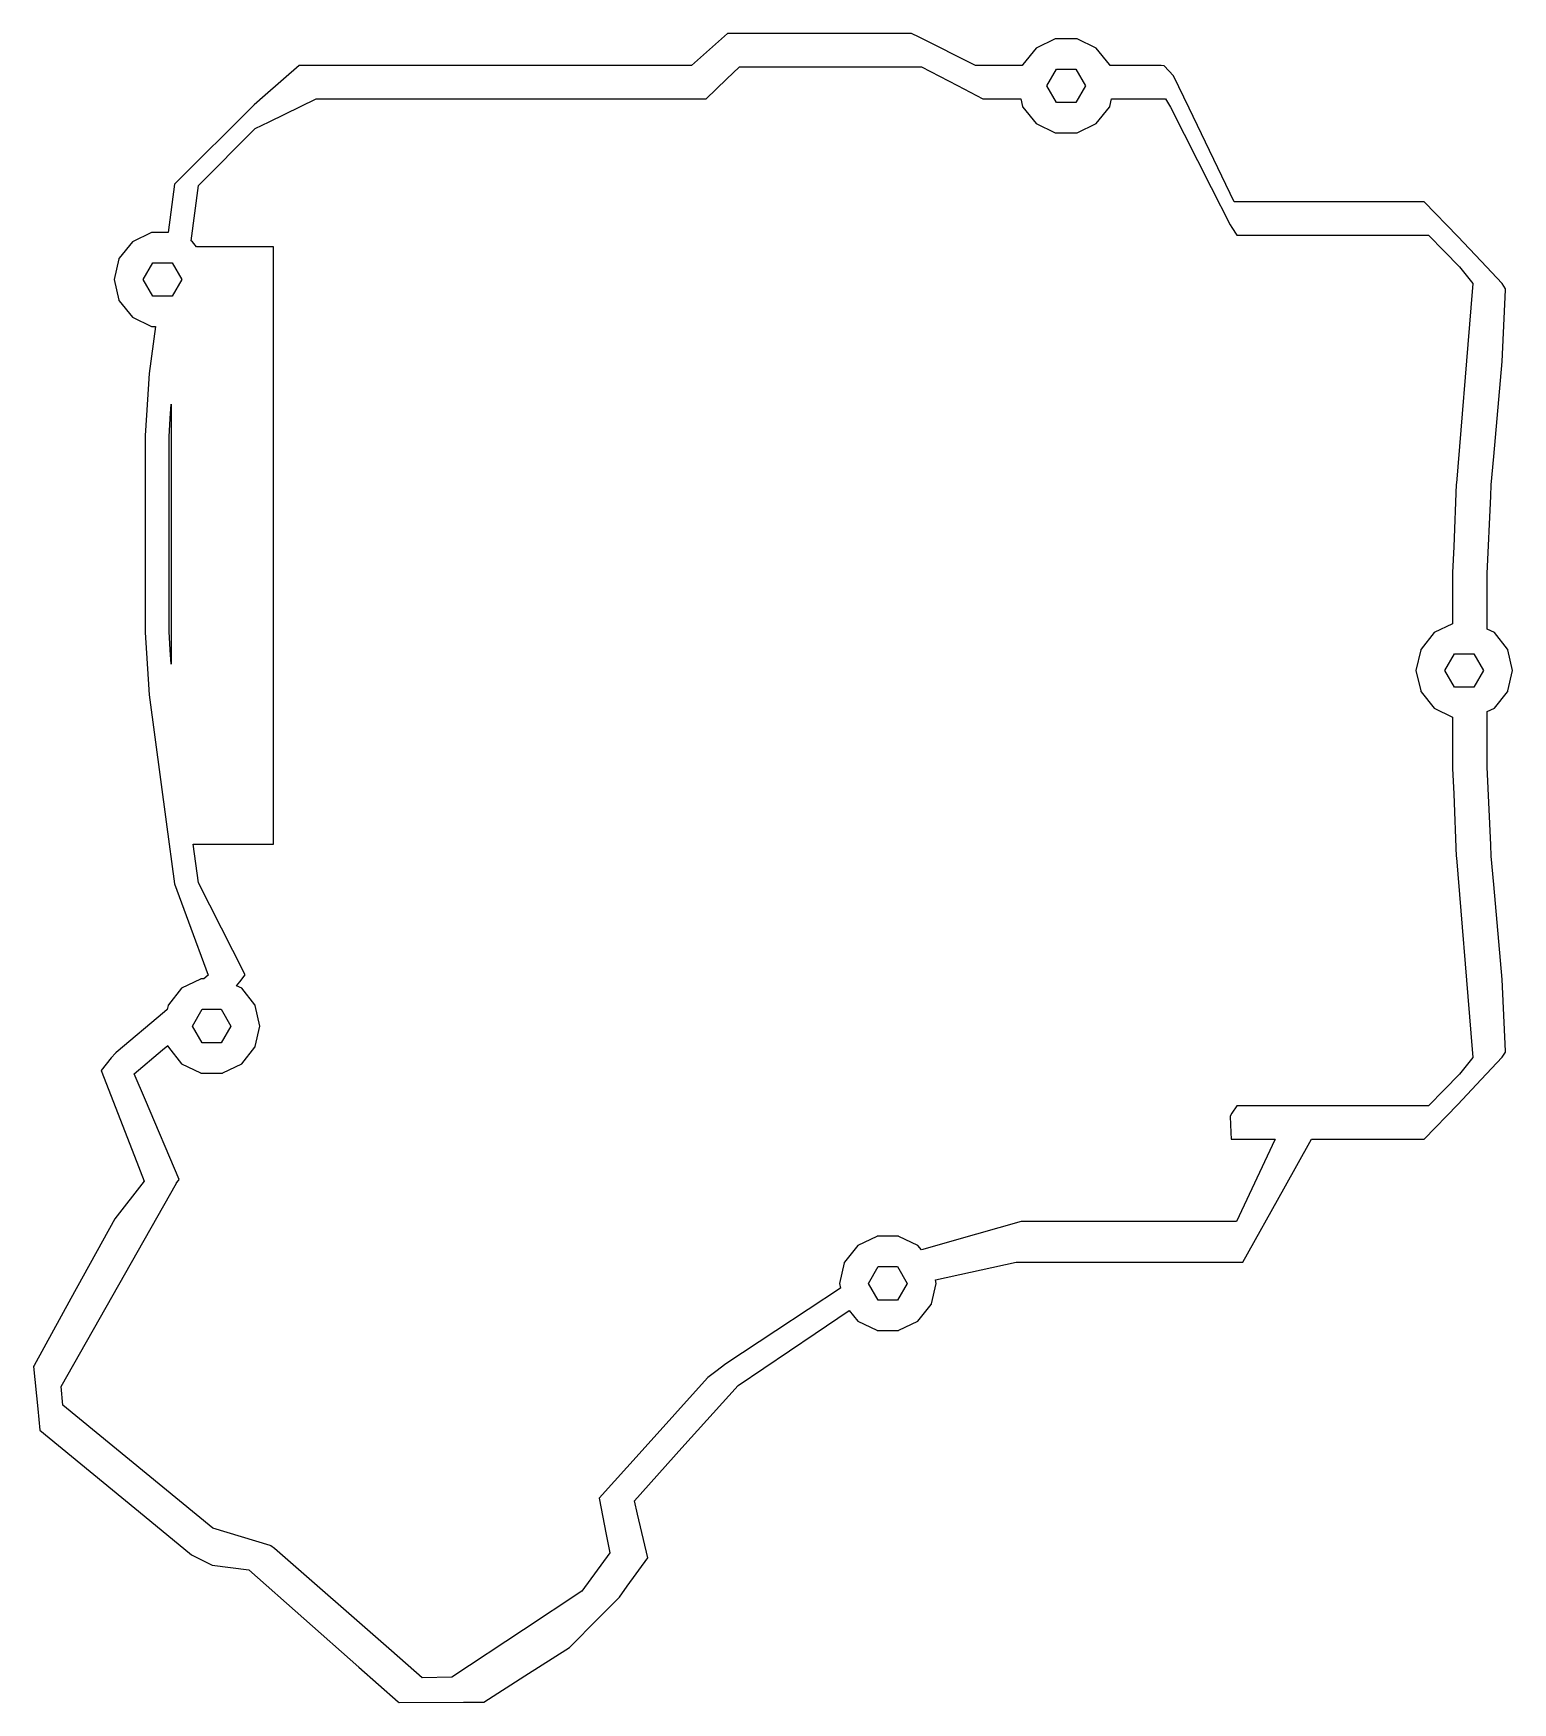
# Model space of a CAD drawing. Header units: metres. Extents: x -93 to 37, y -103 to 44.
import ezdxf

# ---------------------------------------------------------------- set-up
doc = ezdxf.new("R2010")
doc.units = ezdxf.units.M

msp = doc.modelspace()

# ---------------------------------------------------------------- linework, layer by layer
for p, q in [((-33.2184, 42.8992), (-35.0546, 41.2616)), ((-31.8927, 44.0816), (-33.2184, 42.8992)), ((-17.7717, 44.0816), (-31.8927, 44.0816)), ((-17.6471, 44.0816), (-17.7717, 44.0816)), ((-15.683, 44.0816), (-17.6471, 44.0816)), ((-15.0004, 43.7399), (-15.683, 44.0816)), ((-10.049, 41.2616), (-15.0004, 43.7399)), ((-4.7252, 42.7843), (-5.8836, 41.3317)), ((-3.05127, 43.5904), (-4.7252, 42.7843)), ((-3.01987, 43.6056), (-3.05127, 43.5904)), ((-1.1271, 43.6056), (-3.01987, 43.6056)), ((-1.0957, 43.5904), (-1.1271, 43.6056)), ((0.57823, 42.7843), (-1.0957, 43.5904)), ((1.73662, 41.3317), (0.57823, 42.7843)), ((-69.6035, 41.2616), (-72.595, 38.6399)), ((-69.5825, 41.2616), (-69.6035, 41.2616)), ((-65.0175, 41.2616), (-69.5825, 41.2616)), ((-54.7246, 41.2616), (-65.0175, 41.2616)), ((-53.3885, 41.2616), (-54.7246, 41.2616)), ((-53.3568, 41.2616), (-53.3885, 41.2616)), ((-50.568, 41.2616), (-53.3568, 41.2616)), ((-43.9277, 41.2616), (-50.568, 41.2616)), ((-43.8767, 41.2616), (-43.9277, 41.2616)), ((-35.0546, 41.2616), (-43.8767, 41.2616)), ((-31.9662, 40.0546), (-30.8284, 41.1473)), ((-30.8284, 41.1473), (-22.8743, 41.1473)), ((-22.8743, 41.1473), (-22.8408, 41.1473)), ((-22.8408, 41.1473), (-14.8066, 41.1473)), ((-14.8066, 41.1473), (-11.6387, 39.4915)), ((-5.91511, 41.2616), (-10.049, 41.2616)), ((-5.91308, 41.2705), (-5.91511, 41.2616)), ((-5.90532, 41.3045), (-5.91308, 41.2705)), ((-5.8836, 41.3317), (-5.90532, 41.3045)), ((1.75835, 41.3045), (1.73662, 41.3317)), ((1.7661, 41.2705), (1.75835, 41.3045)), ((1.76814, 41.2616), (1.7661, 41.2705)), ((6.12785, 41.2616), (1.76814, 41.2616)), ((6.30387, 41.2494), (6.12785, 41.2616)), ((6.12785, 41.2616), (6.12785, 41.2616)), ((6.54123, 41.2329), (6.30387, 41.2494)), ((6.54451, 41.2327), (6.54123, 41.2329)), ((7.3916, 40.3557), (6.54451, 41.2327)), ((-33.7649, 38.3273), (-31.9662, 40.0546)), ((-3.77349, 39.4592), (-2.92349, 40.9314)), ((-2.92349, 40.9314), (-1.22349, 40.9314)), ((-1.22349, 40.9314), (-0.37349, 39.4592)), ((8.76151, 37.4951), (7.3916, 40.3557)), ((-72.595, 38.6399), (-73.5565, 37.7973)), ((-72.2247, 36.3018), (-68.0983, 38.3273)), ((-68.0983, 38.3273), (-56.6762, 38.3273)), ((-56.6762, 38.3273), (-56.6602, 38.3273)), ((-56.6602, 38.3273), (-53.2707, 38.3273)), ((-53.2707, 38.3273), (-50.456, 38.3273)), ((-50.456, 38.3273), (-49.3326, 38.3273)), ((-49.3326, 38.3273), (-38.4985, 38.3273)), ((-38.4985, 38.3273), (-38.477, 38.3273)), ((-38.477, 38.3273), (-33.7999, 38.3273)), ((-33.7999, 38.3273), (-33.7649, 38.3273)), ((-11.6387, 39.4915), (-11.6386, 39.4915)), ((-11.6386, 39.4915), (-9.41129, 38.3273)), ((-9.41129, 38.3273), (-9.41129, 38.3273)), ((-9.41129, 38.3273), (-6.06816, 38.3273)), ((-6.06816, 38.3273), (-5.91308, 37.6478)), ((-2.92349, 37.9869), (-3.77349, 39.4592)), ((-0.37349, 39.4592), (-1.22349, 37.9869)), ((1.7661, 37.6478), (1.92119, 38.3273)), ((1.92119, 38.3273), (6.67974, 38.3273)), ((6.67974, 38.3273), (7.10916, 37.595)), ((-73.5565, 37.7973), (-80.5565, 30.7973)), ((-5.91308, 37.6478), (-5.90532, 37.6139)), ((-5.90532, 37.6139), (-5.8836, 37.5866)), ((-5.8836, 37.5866), (-4.7252, 36.134)), ((-1.22349, 37.9869), (-2.92349, 37.9869)), ((0.57823, 36.134), (1.73662, 37.5866)), ((1.73662, 37.5866), (1.75835, 37.6139)), ((1.75835, 37.6139), (1.7661, 37.6478)), ((7.10916, 37.595), (10.6911, 30.524)), ((12.7043, 29.2616), (8.76151, 37.4951)), ((-78.4565, 30.6973), (-73.4565, 35.6973)), ((-73.4565, 35.6973), (-72.2247, 36.3018)), ((-4.7252, 36.134), (-3.05127, 35.3279)), ((-3.05127, 35.3279), (-3.01987, 35.3128)), ((-3.01987, 35.3128), (-1.1271, 35.3128)), ((-1.1271, 35.3128), (-1.0957, 35.3279)), ((-1.0957, 35.3279), (0.57823, 36.134)), ((-80.5565, 30.7973), (-81.1238, 26.5625)), ((-79.1114, 25.8089), (-78.4565, 30.6973)), ((10.6911, 30.524), (12.3582, 27.2332)), ((27.3205, 29.2616), (12.7043, 29.2616)), ((27.4299, 29.2616), (27.3205, 29.2616)), ((29.4405, 29.2616), (27.4299, 29.2616)), ((32.4142, 26.2055), (29.4405, 29.2616)), ((-82.6004, 26.5474), (-84.2743, 25.7413)), ((-82.569, 26.5625), (-82.6004, 26.5474)), ((-81.1238, 26.5625), (-82.569, 26.5625)), ((12.3582, 27.2332), (12.5192, 26.9847)), ((12.5192, 26.9847), (12.9452, 26.3273)), ((-84.2743, 25.7413), (-85.4327, 24.2887)), ((-78.9709, 25.7413), (-79.1114, 25.8089)), ((-78.6177, 25.2984), (-78.9709, 25.7413)), ((-71.8598, 25.2984), (-78.6177, 25.2984)), ((-71.8598, -27.2984), (-71.8598, 25.2984)), ((12.9452, 26.3273), (19.9844, 26.3273)), ((19.9844, 26.3273), (29.8347, 26.3273)), ((29.8347, 26.3273), (31.2074, 24.9165)), ((34.4632, 24.021), (32.4142, 26.2055)), ((-85.4622, 24.2275), (-85.8756, 22.4161)), ((-85.4545, 24.2615), (-85.4622, 24.2275)), ((-85.4327, 24.2887), (-85.4545, 24.2615)), ((-83.3226, 22.4161), (-82.4726, 23.8884)), ((-82.4726, 23.8884), (-80.7726, 23.8884)), ((-80.7726, 23.8884), (-79.9226, 22.4161)), ((31.2074, 24.9165), (32.5508, 23.5359)), ((32.5508, 23.5359), (33.7394, 22.0689)), ((36.3094, 22.0529), (34.4632, 24.021)), ((-85.8756, 22.4161), (-85.4622, 20.6048)), ((-82.4726, 20.9439), (-83.3226, 22.4161)), ((-79.9226, 22.4161), (-80.7726, 20.9439)), ((33.7394, 22.0689), (33.5617, 19.9254)), ((33.7394, 22.0689), (33.7394, 22.0689)), ((36.6066, 21.5943), (36.3094, 22.0529)), ((-85.4622, 20.6048), (-85.4545, 20.5708)), ((-80.7726, 20.9439), (-82.4726, 20.9439)), ((36.3094, 15.2068), (36.6028, 21.5113)), ((36.6028, 21.5113), (36.6066, 21.5943)), ((-85.4545, 20.5708), (-85.4327, 20.5436)), ((-85.4327, 20.5436), (-84.2743, 19.091)), ((33.5617, 19.9254), (32.2818, 4.48528)), ((-84.2743, 19.091), (-82.6004, 18.2849)), ((-82.2348, 18.2698), (-82.7888, 14.135)), ((-82.6004, 18.2849), (-82.569, 18.2698)), ((-82.569, 18.2698), (-82.2348, 18.2698)), ((35.5686, 6.83447), (36.3094, 15.2068)), ((36.3094, 15.2068), (36.3094, 15.2068)), ((-82.7888, 14.135), (-83.03, 10.4701)), ((-83.03, 10.4701), (-83.1482, 8.67499)), ((-80.9421, 10.1864), (-80.8598, 11.4372)), ((-80.8598, 11.4372), (-80.8598, -11.4372)), ((-81.0482, 8.575), (-80.9421, 10.1864)), ((-83.1482, 8.67499), (-83.1482, -8.67499)), ((-81.0482, -8.575), (-81.0482, 8.575)), ((35.3482, 4.3426), (35.5686, 6.83447)), ((32.2786, 4.44672), (32.2732, 4.38215)), ((32.2818, 4.48528), (32.2786, 4.44672)), ((32.2818, 4.48528), (32.2818, 4.48528)), ((32.2732, 4.38215), (32.0411, -1.13246)), ((34.997, -3.475), (35.3033, 3.34347)), ((35.3033, 3.34347), (35.3482, 4.3426)), ((35.3482, 4.3426), (35.3482, 4.3426)), ((32.0411, -1.13246), (31.9467, -3.375)), ((31.9467, -3.375), (31.9467, -7.89411)), ((34.997, -8.37054), (34.997, -3.475)), ((-83.1482, -8.67499), (-83.03, -10.4701)), ((-80.9421, -10.1864), (-81.0482, -8.575)), ((30.3255, -8.67486), (29.1671, -10.1274)), ((31.9467, -7.89411), (30.3255, -8.67486)), ((35.6289, -8.67486), (34.997, -8.37054)), ((36.7873, -10.1274), (35.6289, -8.67486)), ((-80.8598, -11.4372), (-80.9421, -10.1864)), ((29.1376, -10.1887), (28.7242, -12)), ((29.1454, -10.1547), (29.1376, -10.1887)), ((29.1671, -10.1274), (29.1454, -10.1547)), ((36.8091, -10.1547), (36.7873, -10.1274)), ((36.8168, -10.1887), (36.8091, -10.1547)), ((37.2302, -12), (36.8168, -10.1887)), ((-83.03, -10.4701), (-82.7888, -14.135)), ((31.2772, -12), (32.1272, -10.5278)), ((32.1272, -10.5278), (33.8272, -10.5278)), ((33.8272, -10.5278), (34.6772, -12)), ((28.7242, -12), (29.1376, -13.8113)), ((32.1272, -13.4722), (31.2772, -12)), ((34.6772, -12), (33.8272, -13.4722)), ((36.8168, -13.8113), (37.2302, -12)), ((-82.7888, -14.135), (-81.2904, -25.3191)), ((29.1376, -13.8113), (29.1454, -13.8453)), ((29.1454, -13.8453), (29.1671, -13.8726)), ((29.1671, -13.8726), (30.3255, -15.3251)), ((33.8272, -13.4722), (32.1272, -13.4722)), ((35.6289, -15.3251), (36.7873, -13.8726)), ((36.7873, -13.8726), (36.8091, -13.8453)), ((36.8091, -13.8453), (36.8168, -13.8113)), ((30.3255, -15.3251), (31.9467, -16.1059)), ((31.9467, -16.1059), (31.9467, -20.625)), ((34.997, -15.6295), (35.6289, -15.3251)), ((34.997, -20.525), (34.997, -15.6295)), ((35.3033, -27.3435), (34.997, -20.525)), ((31.9467, -20.625), (32.0411, -22.8675)), ((32.0411, -22.8675), (32.2732, -28.3821)), ((-81.2904, -25.3191), (-80.5565, -30.7973)), ((-78.4565, -30.6973), (-78.9118, -27.2984)), ((-78.9118, -27.2984), (-71.8598, -27.2984)), ((35.3482, -28.3426), (35.3033, -27.3435)), ((32.2732, -28.3821), (32.2786, -28.4467)), ((32.2786, -28.4467), (32.2818, -28.4853)), ((32.2818, -28.4853), (32.2818, -28.4853)), ((32.2818, -28.4853), (33.5617, -43.9254)), ((35.5686, -30.8345), (35.3482, -28.3426)), ((35.3482, -28.3426), (35.3482, -28.3426)), ((-80.5565, -30.7973), (-79.3307, -34.133)), ((-75.4272, -36.6588), (-78.4565, -30.6973)), ((36.3094, -39.2068), (35.5686, -30.8345)), ((-79.3307, -34.133), (-77.6052, -38.8285)), ((-74.3341, -38.8101), (-75.4272, -36.6588)), ((-78.2742, -39.1734), (-79.9482, -39.9795)), ((-78.2428, -39.1583), (-78.2742, -39.1734)), ((-77.9982, -39.1583), (-78.2428, -39.1583)), ((-77.6052, -38.8285), (-77.9982, -39.1583)), ((-75.1096, -39.7557), (-74.829, -39.4135)), ((-74.829, -39.4135), (-74.3341, -38.8101)), ((36.6028, -45.5113), (36.3094, -39.2068)), ((36.3094, -39.2068), (36.3094, -39.2068)), ((-79.9482, -39.9795), (-81.1066, -41.4321)), ((-74.6447, -39.9795), (-75.1096, -39.7557)), ((-73.4863, -41.4321), (-74.6447, -39.9795)), ((-81.437, -42.0438), (-85.7096, -45.6289)), ((-81.2202, -41.8618), (-81.437, -42.0438)), ((-81.1361, -41.4933), (-81.2202, -41.8618)), ((-81.1283, -41.4594), (-81.1361, -41.4933)), ((-81.1066, -41.4321), (-81.1283, -41.4594)), ((-78.9965, -43.3047), (-78.1465, -41.8324)), ((-78.1465, -41.8324), (-76.4465, -41.8324)), ((-76.4465, -41.8324), (-75.5965, -43.3047)), ((-73.4646, -41.4594), (-73.4863, -41.4321)), ((-73.4569, -41.4933), (-73.4646, -41.4594)), ((-73.0434, -43.3047), (-73.4569, -41.4933)), ((-78.1465, -44.7769), (-78.9965, -43.3047)), ((-75.5965, -43.3047), (-76.4465, -44.7769)), ((-73.4569, -45.116), (-73.0434, -43.3047)), ((33.5617, -43.9254), (33.7394, -46.0689)), ((-84.1234, -47.5019), (-81.6197, -45.401)), ((-81.6197, -45.401), (-81.1592, -45.0146)), ((-81.1592, -45.0146), (-81.1361, -45.116)), ((-81.1361, -45.116), (-81.1283, -45.15)), ((-81.1283, -45.15), (-81.1066, -45.1772)), ((-81.1066, -45.1772), (-79.9482, -46.6298)), ((-76.4465, -44.7769), (-78.1465, -44.7769)), ((-74.6447, -46.6298), (-73.4863, -45.1772)), ((-73.4863, -45.1772), (-73.4646, -45.15)), ((-73.4646, -45.15), (-73.4569, -45.116)), ((36.6066, -45.5943), (36.6028, -45.5113)), ((-86.1308, -46.1183), (-87.029, -47.2136)), ((-85.7731, -45.6822), (-86.1308, -46.1183)), ((-86.1308, -46.1183), (-86.1308, -46.1183)), ((-85.7551, -45.6671), (-85.7731, -45.6822)), ((-85.7096, -45.6289), (-85.7551, -45.6671)), ((-85.7551, -45.6671), (-85.7551, -45.6671)), ((-85.7096, -45.6289), (-85.7096, -45.6289)), ((-79.9482, -46.6298), (-78.2742, -47.4359)), ((-76.3187, -47.4359), (-74.6447, -46.6298)), ((33.7394, -46.0689), (32.5508, -47.5359)), ((33.7394, -46.0689), (33.7394, -46.0689)), ((34.4632, -48.021), (36.3094, -46.0529)), ((36.3094, -46.0529), (36.6066, -45.5943)), ((-87.029, -47.2136), (-87.029, -47.2136)), ((-87.029, -47.2136), (-84.089, -54.7611)), ((-83.1268, -49.8447), (-84.1234, -47.5019)), ((-78.2742, -47.4359), (-78.2428, -47.4511)), ((-78.2428, -47.4511), (-76.3501, -47.4511)), ((-76.3501, -47.4511), (-76.3187, -47.4359)), ((32.5508, -47.5359), (31.2074, -48.9165)), ((32.4142, -50.2055), (34.4632, -48.021)), ((-80.1545, -56.8318), (-83.1268, -49.8447)), ((31.2074, -48.9165), (29.8347, -50.3273)), ((12.5192, -50.9847), (12.3582, -51.2332)), ((12.3582, -51.2332), (12.3594, -51.2597)), ((12.3594, -51.2597), (12.4255, -52.6799)), ((12.9452, -50.3273), (12.5192, -50.9847)), ((19.9844, -50.3273), (12.9452, -50.3273)), ((29.8347, -50.3273), (19.9844, -50.3273)), ((29.4405, -53.2616), (32.4142, -50.2055)), ((12.4255, -52.6799), (12.4526, -53.2616)), ((12.4526, -53.2616), (12.4526, -53.2616)), ((12.4526, -53.2616), (16.3329, -53.2616)), ((16.3005, -53.3309), (12.9372, -60.5177)), ((16.3329, -53.2616), (16.3005, -53.3309)), ((17.0921, -57.6246), (19.5264, -53.2616)), ((19.5264, -53.2616), (27.3205, -53.2616)), ((27.3205, -53.2616), (27.4299, -53.2616)), ((27.4299, -53.2616), (29.4405, -53.2616)), ((-84.089, -54.7611), (-83.2293, -56.9681)), ((-90.5586, -75.031), (-80.3925, -57.1365)), ((-83.2293, -56.9681), (-85.8261, -60.292)), ((-80.3925, -57.1365), (-80.3803, -57.1208)), ((-80.3925, -57.1365), (-80.3925, -57.1365)), ((-80.3803, -57.1208), (-80.2041, -56.8952)), ((-80.2041, -56.8952), (-80.2039, -56.895)), ((-80.2039, -56.895), (-80.1545, -56.8318)), ((-80.2039, -56.895), (-80.2039, -56.895)), ((13.487, -64.0863), (17.0921, -57.6246)), ((-85.8261, -60.292), (-89.6895, -67.2994)), ((-9.96403, -61.6328), (-14.8163, -63.013)), ((-6.04323, -60.5177), (-9.96403, -61.6328)), ((6.56217, -60.5177), (-6.04323, -60.5177)), ((12.9372, -60.5177), (6.56217, -60.5177)), ((-20.4206, -62.6357), (-21.579, -64.0883)), ((-18.7466, -61.8296), (-20.4206, -62.6357)), ((-18.7152, -61.8145), (-18.7466, -61.8296)), ((-16.8225, -61.8145), (-18.7152, -61.8145)), ((-16.7911, -61.8296), (-16.8225, -61.8145)), ((-15.1171, -62.6357), (-16.7911, -61.8296)), ((-14.8163, -63.013), (-15.1171, -62.6357)), ((-21.6084, -64.1495), (-22.0219, -65.9609)), ((-21.6007, -64.1156), (-21.6084, -64.1495)), ((-21.579, -64.0883), (-21.6007, -64.1156)), ((-19.4688, -65.9609), (-18.6188, -64.4886)), ((-18.6188, -64.4886), (-16.9188, -64.4886)), ((-16.9188, -64.4886), (-16.0688, -65.9609)), ((-13.5856, -65.655), (-6.45938, -64.0863)), ((-6.45938, -64.0863), (2.39273, -64.0863)), ((2.39273, -64.0863), (2.44641, -64.0863)), ((2.44641, -64.0863), (13.487, -64.0863)), ((-22.0219, -65.9609), (-21.9238, -66.3905)), ((-18.6188, -67.4331), (-19.4688, -65.9609)), ((-16.0688, -65.9609), (-16.9188, -67.4331)), ((-13.9293, -67.7722), (-13.5158, -65.9609)), ((-13.5158, -65.9609), (-13.5856, -65.655)), ((-89.6895, -67.2994), (-92.9305, -73.1779)), ((-21.9238, -66.3905), (-27.6368, -70.1486)), ((-16.9188, -67.4331), (-18.6188, -67.4331)), ((-24.16, -70.3671), (-21.1693, -68.3472)), ((-21.1693, -68.3472), (-20.4206, -69.286)), ((-15.1171, -69.286), (-13.9587, -67.8334)), ((-13.9587, -67.8334), (-13.937, -67.8062)), ((-13.937, -67.8062), (-13.9293, -67.7722)), ((-27.6371, -70.1488), (-32.0367, -73.0429)), ((-30.9403, -74.9464), (-24.1603, -70.3673)), ((-27.6368, -70.1486), (-27.6371, -70.1488)), ((-24.1603, -70.3673), (-24.16, -70.3671)), ((-20.4206, -69.286), (-18.7466, -70.0921)), ((-18.7466, -70.0921), (-18.7152, -70.1073)), ((-18.7152, -70.1073), (-16.8225, -70.1073)), ((-16.8225, -70.1073), (-16.7911, -70.0921)), ((-16.7911, -70.0921), (-15.1171, -69.286)), ((-92.9305, -73.1779), (-92.9902, -73.2862)), ((-92.9902, -73.2862), (-92.6064, -77.0092)), ((-32.0367, -73.0429), (-32.9071, -73.7072)), ((-33.6331, -74.2691), (-39.3997, -80.6735)), ((-33.611, -74.2446), (-33.6331, -74.2691)), ((-32.9071, -73.7072), (-33.611, -74.2446)), ((-90.3988, -76.6805), (-90.5586, -75.031)), ((-35.8911, -80.4448), (-30.9403, -74.9464)), ((-92.6064, -77.0092), (-92.4115, -78.8991)), ((-77.1849, -87.5033), (-90.3988, -76.6805)), ((-90.3988, -76.6805), (-90.3988, -76.6805)), ((-92.4115, -78.8991), (-83.2445, -86.4275)), ((-39.3997, -80.6735), (-43.1802, -84.8722)), ((-40.0805, -85.0976), (-35.8911, -80.4448)), ((-43.1802, -84.8722), (-43.1802, -84.8722)), ((-43.1802, -84.8722), (-42.5569, -88.0718)), ((-39.8027, -86.2726), (-40.0805, -85.0976)), ((-83.2445, -86.4275), (-79.0573, -89.8662)), ((-38.8907, -90.129), (-39.8027, -86.2726)), ((-72.1583, -89.0243), (-77.1849, -87.5033)), ((-42.5569, -88.0718), (-42.2454, -89.6706)), ((-72.0829, -89.0702), (-72.1583, -89.0243)), ((-72.0803, -89.0721), (-72.0829, -89.0702)), ((-71.7607, -89.3043), (-72.0803, -89.0721)), ((-61.4583, -98.3175), (-71.7607, -89.3043)), ((-79.0573, -89.8662), (-77.2534, -90.7575)), ((-77.2534, -90.7575), (-74.032, -91.1733)), ((-42.2454, -89.6706), (-44.701, -93.0505)), ((-40.7078, -92.63), (-38.8907, -90.129)), ((-38.8907, -90.129), (-38.8907, -90.129)), ((-74.032, -91.1733), (-74.032, -91.1733)), ((-74.032, -91.1733), (-64.3303, -99.7513)), ((-44.701, -93.0505), (-49.8585, -96.4673)), ((-43.2492, -95.4375), (-41.3935, -93.5737)), ((-41.3935, -93.5737), (-40.708, -92.6302)), ((-40.708, -92.6302), (-40.7078, -92.63)), ((-45.8049, -98.0043), (-43.2492, -95.4375)), ((-49.8585, -96.4673), (-56.1578, -100.64)), ((-58.763, -100.676), (-61.4583, -98.3175)), ((-49.7148, -100.51), (-45.8049, -98.0043)), ((-64.3303, -99.7513), (-60.8747, -102.807)), ((-56.1578, -100.64), (-58.763, -100.676)), ((-53.3407, -102.835), (-49.7148, -100.51)), ((-60.8747, -102.807), (-60.8292, -102.847)), ((-60.8292, -102.847), (-60.803, -102.87)), ((-60.803, -102.87), (-55.1299, -102.843)), ((-55.1299, -102.843), (-53.3407, -102.835))]:
    msp.add_line(p, q)

doc.saveas('drawing.dxf')
